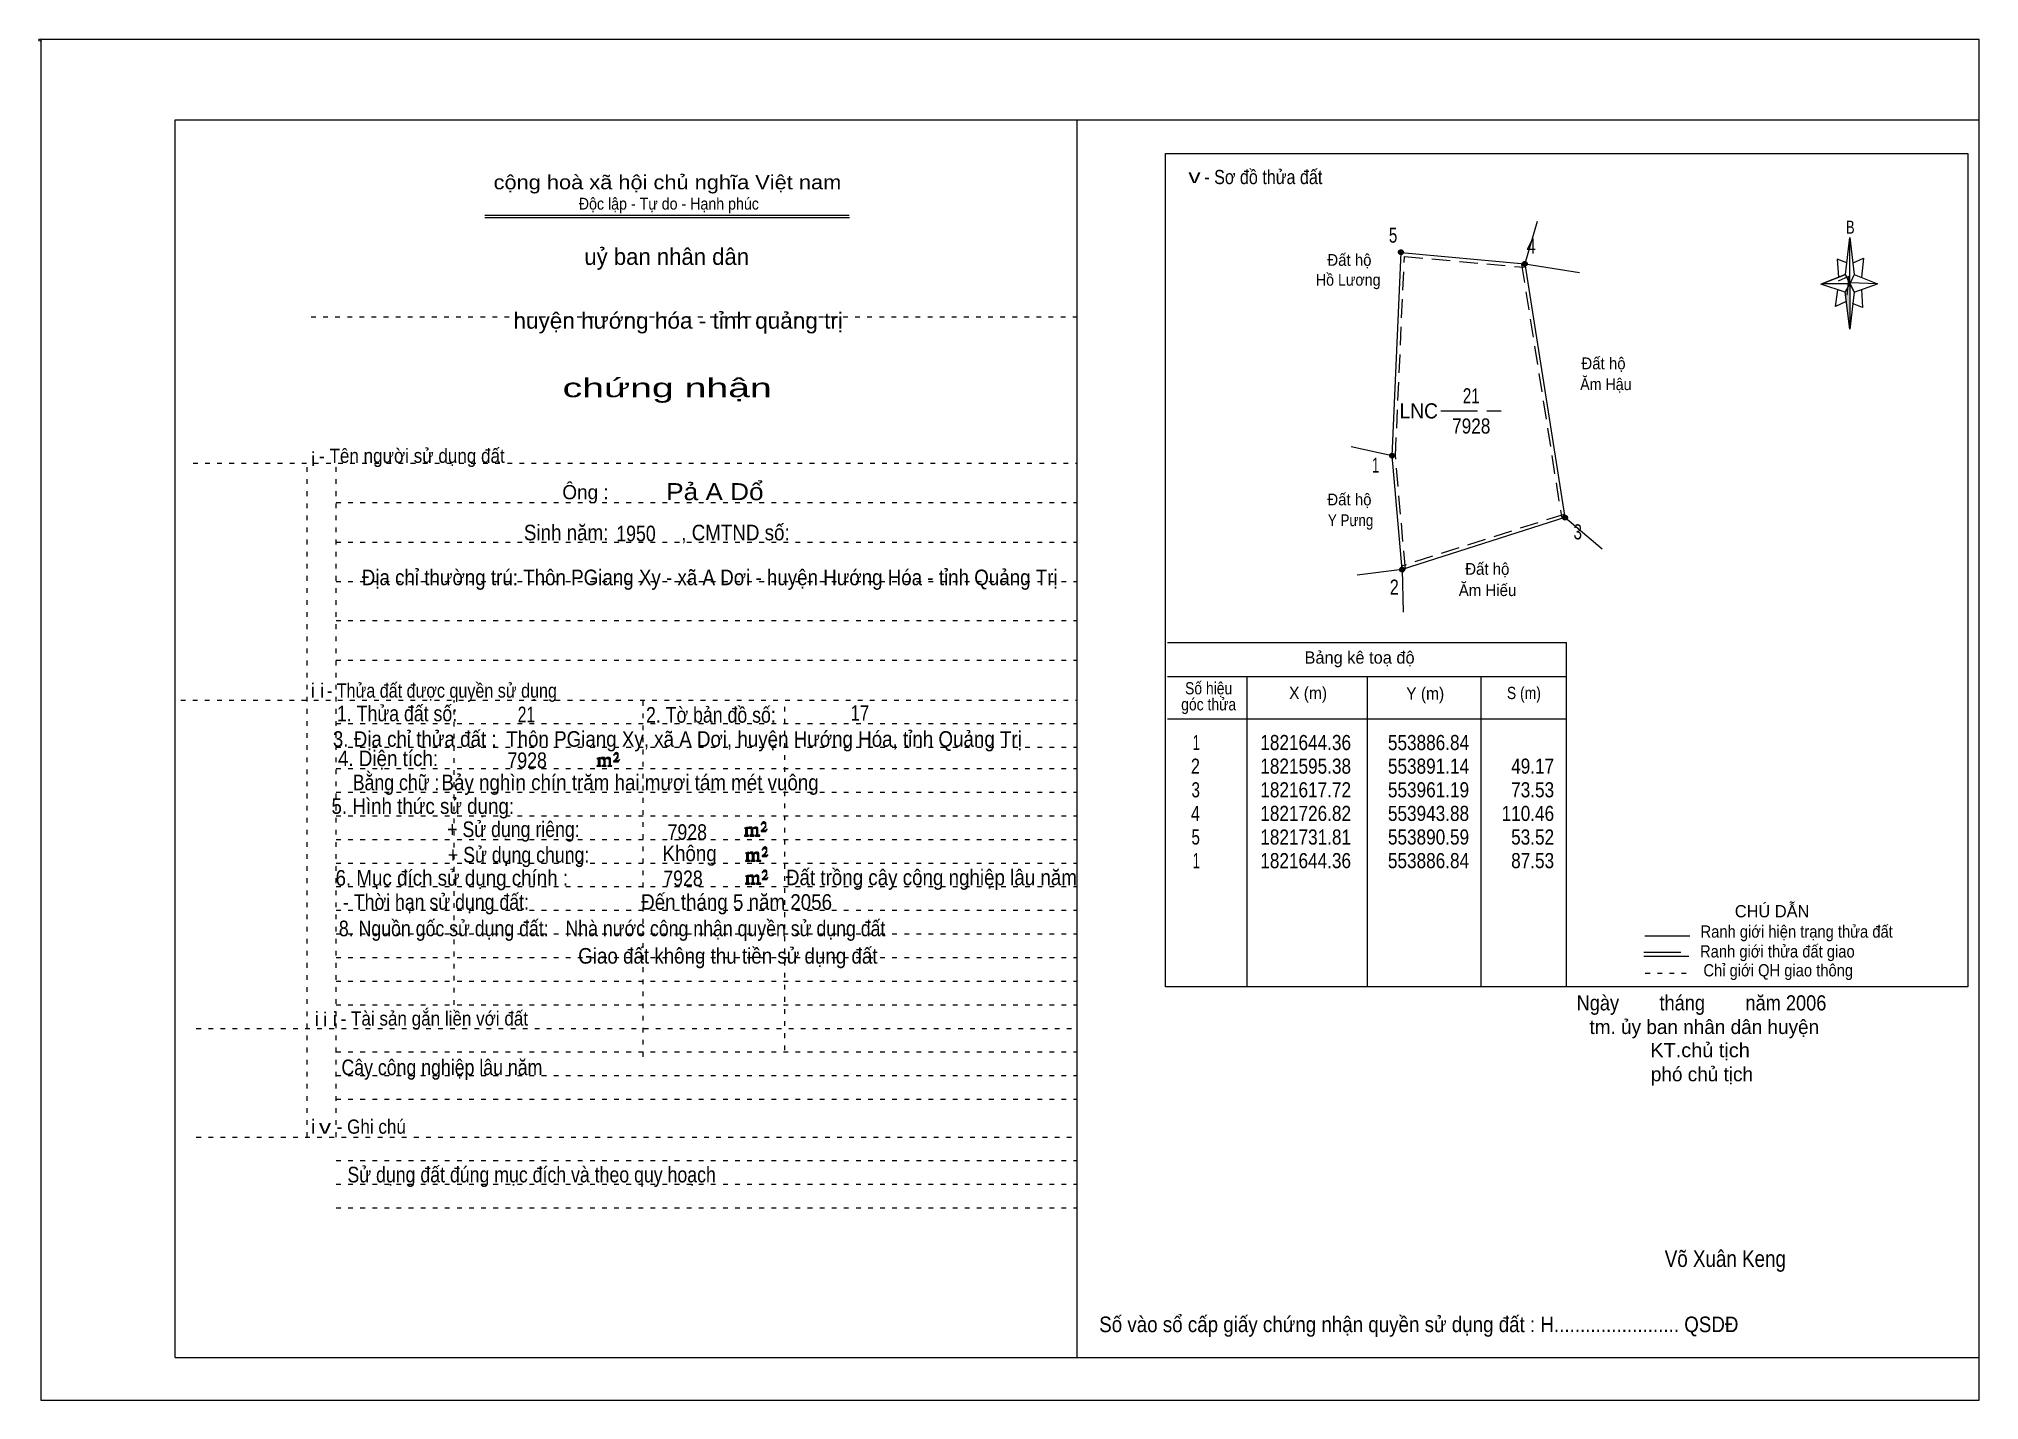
# Model space of a CAD drawing. Header units: centimetres. Extents: x -1.6 to 39.5, y -3.3 to 25.5.
import ezdxf
from ezdxf.enums import TextEntityAlignment as Align

# ---------------------------------------------------------------- set-up
doc = ezdxf.new("R2010")
doc.units = ezdxf.units.CM
doc.header["$LTSCALE"] = 0.13
for name, pattern in [('DOTTED', [1.5, 0.3, -1.2]), ('LONG_DASHED', [7.5, 6, -1.5]), ('MEDIUM_DASHED', [4.5, 3, -1.5])]:
    doc.linetypes.add(name, pattern=pattern)
for name, color, linetype, lineweight in [('1', 7, 'DOTTED', 13), ('10', 7, 'Continuous', 13), ('32', 7, 'LONG_DASHED', 13), ('33', 7, 'LONG_DASHED', 13), ('4', 7, 'Continuous', 13), ('5', 7, 'Continuous', 13), ('50', 7, 'Continuous', 13)]:
    doc.layers.add(name, color=color, linetype=linetype, lineweight=lineweight)
doc.layers.add('30', color=7, linetype='Continuous')

msp = doc.modelspace()

# ---------------------------------------------------------------- hatches: boundary and pattern name
at = {"layer": '32'}
for points in [[(27.315, 20.978, 1), (27.215, 20.978, 1)], [(29.939, 20.732, 1), (29.839, 20.732, 1)], [(27.13, 16.672, 1), (27.03, 16.672, 1)], [(30.791, 15.36, 1), (30.691, 15.36, 1)], [(27.342, 14.26, 1), (27.242, 14.26, 1)]]:
    msp.add_hatch(color=256, dxfattribs=at).paths.add_polyline_path(points)
at = {"layer": '5'}
msp.add_hatch(color=256, dxfattribs=at).paths.add_polyline_path([(36.77, 20.31), (36.77, 19.35), (36.67, 20.13)])
at = {"layer": '50'}
for points in [[(10.27, 10.13), (10.27, 10.12), (10.27, 10.11), (10.25, 10.11), (10.24, 10.11), (10.24, 10.1), (10.33, 10.1), (10.33, 10.11), (10.32, 10.11), (10.31, 10.11), (10.31, 10.12), (10.31, 10.13), (10.31, 10.24), (10.31, 10.25), (10.32, 10.26), (10.34, 10.26), (10.35, 10.26), (10.36, 10.26), (10.37, 10.25), (10.39, 10.22), (10.39, 10.13), (10.37, 10.12), (10.37, 10.11), (10.36, 10.11), (10.35, 10.11), (10.35, 10.1), (10.44, 10.1), (10.44, 10.11), (10.43, 10.11), (10.42, 10.11), (10.42, 10.12), (10.42, 10.13), (10.42, 10.24), (10.44, 10.26), (10.45, 10.26), (10.46, 10.26), (10.49, 10.26), (10.49, 10.25), (10.5, 10.24), (10.5, 10.22), (10.5, 10.13), (10.5, 10.12), (10.49, 10.11), (10.49, 10.11), (10.47, 10.11), (10.47, 10.1), (10.56, 10.1), (10.56, 10.11), (10.55, 10.11), (10.54, 10.11), (10.53, 10.12), (10.53, 10.13), (10.53, 10.2), (10.53, 10.25), (10.53, 10.26), (10.52, 10.27), (10.5, 10.28), (10.47, 10.28), (10.46, 10.28), (10.44, 10.27), (10.41, 10.25), (10.41, 10.26), (10.4, 10.28), (10.39, 10.28), (10.37, 10.28), (10.35, 10.28), (10.34, 10.28), (10.32, 10.26), (10.31, 10.26), (10.31, 10.25), (10.31, 10.25), (10.31, 10.26), (10.31, 10.28), (10.24, 10.26), (10.24, 10.26), (10.25, 10.26), (10.27, 10.25), (10.27, 10.24), (10.27, 10.23)], [(10.69, 10.19), (10.72, 10.24), (10.72, 10.24), (10.71, 10.22), (10.69, 10.22), (10.68, 10.22), (10.63, 10.22), (10.66, 10.26), (10.67, 10.27), (10.69, 10.28), (10.69, 10.3), (10.69, 10.32), (10.69, 10.34), (10.69, 10.35), (10.69, 10.37), (10.68, 10.38), (10.67, 10.38), (10.66, 10.39), (10.65, 10.39), (10.63, 10.38), (10.63, 10.38), (10.62, 10.37), (10.61, 10.35), (10.59, 10.33), (10.61, 10.33), (10.61, 10.35), (10.62, 10.35), (10.63, 10.36), (10.65, 10.36), (10.66, 10.36), (10.67, 10.35), (10.68, 10.35), (10.68, 10.32), (10.68, 10.3), (10.66, 10.28), (10.66, 10.26), (10.65, 10.25), (10.59, 10.2), (10.59, 10.19)], [(13.39, 8.66), (13.39, 8.65), (13.39, 8.64), (13.38, 8.64), (13.37, 8.64), (13.37, 8.62), (13.45, 8.62), (13.45, 8.64), (13.44, 8.64), (13.43, 8.64), (13.43, 8.65), (13.43, 8.66), (13.43, 8.77), (13.43, 8.78), (13.44, 8.79), (13.47, 8.79), (13.48, 8.79), (13.49, 8.79), (13.5, 8.78), (13.51, 8.74), (13.51, 8.66), (13.5, 8.65), (13.5, 8.64), (13.49, 8.64), (13.48, 8.64), (13.48, 8.62), (13.57, 8.62), (13.57, 8.64), (13.55, 8.64), (13.54, 8.64), (13.54, 8.65), (13.54, 8.66), (13.54, 8.77), (13.57, 8.79), (13.58, 8.79), (13.59, 8.79), (13.61, 8.79), (13.61, 8.78), (13.62, 8.77), (13.62, 8.74), (13.62, 8.66), (13.62, 8.65), (13.61, 8.64), (13.61, 8.64), (13.6, 8.64), (13.6, 8.62), (13.69, 8.62), (13.69, 8.64), (13.67, 8.64), (13.66, 8.64), (13.65, 8.65), (13.65, 8.66), (13.65, 8.73), (13.65, 8.78), (13.65, 8.79), (13.64, 8.8), (13.62, 8.81), (13.6, 8.81), (13.59, 8.81), (13.57, 8.8), (13.53, 8.78), (13.53, 8.79), (13.52, 8.81), (13.51, 8.81), (13.5, 8.81), (13.48, 8.81), (13.47, 8.81), (13.44, 8.79), (13.43, 8.79), (13.43, 8.78), (13.43, 8.78), (13.43, 8.79), (13.43, 8.81), (13.37, 8.79), (13.37, 8.79), (13.38, 8.79), (13.39, 8.78), (13.39, 8.77), (13.39, 8.76)], [(13.82, 8.72), (13.84, 8.77), (13.84, 8.77), (13.83, 8.74), (13.82, 8.74), (13.81, 8.74), (13.75, 8.74), (13.79, 8.79), (13.8, 8.8), (13.82, 8.81), (13.82, 8.83), (13.82, 8.84), (13.82, 8.87), (13.82, 8.88), (13.82, 8.9), (13.81, 8.91), (13.8, 8.91), (13.79, 8.92), (13.77, 8.92), (13.75, 8.91), (13.75, 8.91), (13.74, 8.9), (13.73, 8.88), (13.72, 8.86), (13.73, 8.86), (13.73, 8.88), (13.74, 8.88), (13.75, 8.89), (13.77, 8.89), (13.79, 8.89), (13.8, 8.88), (13.81, 8.88), (13.81, 8.84), (13.81, 8.83), (13.79, 8.81), (13.79, 8.79), (13.77, 8.78), (13.72, 8.73), (13.72, 8.72)], [(13.41, 8.12), (13.41, 8.11), (13.41, 8.1), (13.4, 8.1), (13.39, 8.1), (13.39, 8.09), (13.48, 8.09), (13.48, 8.1), (13.47, 8.1), (13.45, 8.1), (13.45, 8.11), (13.45, 8.12), (13.45, 8.23), (13.45, 8.24), (13.47, 8.26), (13.49, 8.26), (13.5, 8.26), (13.51, 8.26), (13.52, 8.24), (13.53, 8.21), (13.53, 8.12), (13.52, 8.11), (13.52, 8.1), (13.51, 8.1), (13.5, 8.1), (13.5, 8.09), (13.59, 8.09), (13.59, 8.1), (13.58, 8.1), (13.57, 8.1), (13.57, 8.11), (13.57, 8.12), (13.57, 8.23), (13.59, 8.26), (13.6, 8.26), (13.61, 8.26), (13.63, 8.26), (13.63, 8.24), (13.64, 8.23), (13.64, 8.21), (13.64, 8.12), (13.64, 8.11), (13.63, 8.1), (13.63, 8.1), (13.62, 8.1), (13.62, 8.09), (13.71, 8.09), (13.71, 8.1), (13.7, 8.1), (13.69, 8.1), (13.67, 8.11), (13.67, 8.12), (13.67, 8.2), (13.67, 8.24), (13.67, 8.26), (13.66, 8.27), (13.64, 8.28), (13.62, 8.28), (13.61, 8.28), (13.59, 8.27), (13.55, 8.24), (13.55, 8.26), (13.54, 8.28), (13.53, 8.28), (13.52, 8.28), (13.5, 8.28), (13.49, 8.28), (13.47, 8.26), (13.45, 8.26), (13.45, 8.24), (13.45, 8.24), (13.45, 8.26), (13.45, 8.28), (13.39, 8.26), (13.39, 8.26), (13.4, 8.26), (13.41, 8.24), (13.41, 8.23), (13.41, 8.22)], [(13.84, 8.19), (13.86, 8.23), (13.86, 8.23), (13.85, 8.21), (13.84, 8.21), (13.83, 8.21), (13.77, 8.21), (13.81, 8.26), (13.82, 8.27), (13.84, 8.28), (13.84, 8.3), (13.84, 8.31), (13.84, 8.33), (13.84, 8.34), (13.84, 8.37), (13.83, 8.38), (13.82, 8.38), (13.81, 8.39), (13.8, 8.39), (13.77, 8.38), (13.77, 8.38), (13.76, 8.37), (13.75, 8.34), (13.74, 8.32), (13.75, 8.32), (13.75, 8.34), (13.76, 8.34), (13.77, 8.36), (13.8, 8.36), (13.81, 8.36), (13.82, 8.34), (13.83, 8.34), (13.83, 8.31), (13.83, 8.3), (13.81, 8.28), (13.81, 8.26), (13.8, 8.24), (13.74, 8.2), (13.74, 8.19)], [(13.84, 7.7), (13.86, 7.75), (13.86, 7.75), (13.85, 7.72), (13.84, 7.72), (13.83, 7.72), (13.77, 7.72), (13.81, 7.77), (13.82, 7.78), (13.84, 7.79), (13.84, 7.81), (13.84, 7.82), (13.84, 7.85), (13.84, 7.86), (13.84, 7.88), (13.83, 7.89), (13.82, 7.89), (13.81, 7.9), (13.79, 7.9), (13.77, 7.89), (13.77, 7.89), (13.76, 7.88), (13.75, 7.86), (13.74, 7.84), (13.75, 7.84), (13.75, 7.86), (13.76, 7.86), (13.77, 7.87), (13.79, 7.87), (13.81, 7.87), (13.82, 7.86), (13.83, 7.86), (13.83, 7.82), (13.83, 7.81), (13.81, 7.79), (13.81, 7.77), (13.79, 7.76), (13.74, 7.71), (13.74, 7.7)], [(13.41, 7.64), (13.41, 7.63), (13.41, 7.62), (13.4, 7.62), (13.39, 7.62), (13.39, 7.6), (13.47, 7.6), (13.47, 7.62), (13.46, 7.62), (13.45, 7.62), (13.45, 7.63), (13.45, 7.64), (13.45, 7.75), (13.45, 7.76), (13.46, 7.77), (13.49, 7.77), (13.5, 7.77), (13.51, 7.77), (13.52, 7.76), (13.53, 7.72), (13.53, 7.64), (13.52, 7.63), (13.52, 7.62), (13.51, 7.62), (13.5, 7.62), (13.5, 7.6), (13.59, 7.6), (13.59, 7.62), (13.57, 7.62), (13.56, 7.62), (13.56, 7.63), (13.56, 7.64), (13.56, 7.75), (13.59, 7.77), (13.6, 7.77), (13.61, 7.77), (13.63, 7.77), (13.63, 7.76), (13.64, 7.75), (13.64, 7.72), (13.64, 7.64), (13.64, 7.63), (13.63, 7.62), (13.63, 7.62), (13.62, 7.62), (13.62, 7.6), (13.71, 7.6), (13.71, 7.62), (13.69, 7.62), (13.68, 7.62), (13.67, 7.63), (13.67, 7.64), (13.67, 7.71), (13.67, 7.76), (13.67, 7.77), (13.66, 7.78), (13.64, 7.79), (13.62, 7.79), (13.61, 7.79), (13.59, 7.78), (13.55, 7.76), (13.55, 7.77), (13.54, 7.79), (13.53, 7.79), (13.52, 7.79), (13.5, 7.79), (13.49, 7.79), (13.46, 7.77), (13.45, 7.77), (13.45, 7.76), (13.45, 7.76), (13.45, 7.77), (13.45, 7.79), (13.39, 7.77), (13.39, 7.77), (13.4, 7.77), (13.41, 7.76), (13.41, 7.75), (13.41, 7.74)]]:
    msp.add_hatch(color=256, dxfattribs=at).paths.add_polyline_path(points)

# ---------------------------------------------------------------- linework, layer by layer
at = {"layer": '1', "linetype": 'Continuous'}
for p, q in [((1.31, -2.42), (1.31, 23.78)), ((1.31, 23.78), (39.51, 23.78)), ((20.41, -2.42), (20.41, 23.78)), ((39.51, -2.42), (39.51, 23.78)), ((7.87, 21.76), (15.58, 21.76)), ((7.87, 21.71), (15.59, 21.71)), ((36.67, 20.13), (36.16, 20.3)), ((1.31, -2.42), (39.51, -2.42))]:
    msp.add_line(p, q, dxfattribs=at)
at = {"layer": '1'}
for p, q in [((4.19, 19.61), (20.41, 19.61)), ((1.69, 16.51), (20.41, 16.51)), ((4.11, 2.25), (4.11, 16.51)), ((4.72, 2.25), (4.72, 16.51)), ((4.72, 15.68), (20.41, 15.68)), ((4.72, 14.84), (20.41, 14.84)), ((4.72, 14.01), (20.41, 14.01)), ((4.72, 13.18), (20.41, 13.18)), ((4.72, 12.34), (20.41, 12.34)), ((1.43, 11.5), (20.41, 11.5)), ((7.22, 5.05), (7.22, 11.5)), ((11.22, 3.95), (11.22, 11.5)), ((14.22, 4.09), (14.22, 11.5)), ((4.72, 11), (20.41, 11)), ((4.72, 10.5), (20.41, 10.5)), ((4.72, 10.05), (20.41, 10.05)), ((4.72, 9.55), (20.41, 9.55)), ((4.72, 9.05), (20.41, 9.05)), ((4.72, 8.55), (20.41, 8.55)), ((4.72, 8.05), (20.41, 8.05)), ((4.72, 7.55), (20.41, 7.55)), ((4.72, 7.05), (20.41, 7.05)), ((4.72, 6.55), (20.41, 6.55)), ((4.72, 6.05), (20.41, 6.05)), ((4.72, 5.55), (20.41, 5.55)), ((4.72, 5.05), (20.41, 5.05)), ((1.76, 4.55), (20.41, 4.55)), ((4.72, 4.05), (20.41, 4.05)), ((4.72, 3.55), (20.41, 3.55)), ((4.72, 3.05), (20.41, 3.05)), ((1.76, 2.25), (20.41, 2.25)), ((4.72, 1.75), (20.41, 1.75)), ((4.72, 1.25), (20.41, 1.25)), ((4.72, 0.75), (20.41, 0.75))]:
    msp.add_line(p, q, dxfattribs=at)
at = {"layer": '1', "linetype": 'Continuous'}
msp.add_lwpolyline([(-1.53, -3.32), (39.51, -3.32), (39.51, 25.48), (-1.53, 25.48)], close=True, dxfattribs=at)
msp.add_lwpolyline([(36.68, 19.93), (36.47, 19.83), (36.52, 20.18)], dxfattribs=at)
at = {"layer": '10'}
for p, q in [((30.15, 21.63), (29.89, 20.73)), ((29.89, 20.73), (31.05, 20.55)), ((27.08, 16.67), (26.21, 16.86)), ((31.53, 14.69), (30.74, 15.36)), ((27.29, 14.26), (26.34, 14.14)), ((27.29, 14.26), (27.31, 13.36))]:
    msp.add_line(p, q, dxfattribs=at)
at = {"layer": '10', "linetype": 'MEDIUM_DASHED'}
for p, q in [((29.82, 20.72), (30.67, 15.35)), ((27.36, 14.27), (27.15, 16.68)), ((30.72, 15.43), (27.27, 14.33))]:
    msp.add_line(p, q, dxfattribs=at)
at = {"layer": '10'}
for points in [[(27.08, 16.67), (27.27, 20.97), (29.89, 20.73), (30.74, 15.36)], [(30.74, 15.36), (27.29, 14.26), (27.08, 16.67)]]:
    msp.add_lwpolyline(points, dxfattribs=at)
at = {"layer": '10', "linetype": 'MEDIUM_DASHED'}
msp.add_lwpolyline([(27.15, 16.67), (27.34, 20.89), (29.88, 20.66)], dxfattribs=at)
at = {"layer": '32'}
for centre in [(27.265, 20.978), (29.889, 20.732), (27.08, 16.672), (30.741, 15.36), (27.292, 14.26)]:
    msp.add_circle(centre, 0.05, dxfattribs=at)
at = {"layer": '33'}
msp.add_line((28.11, 17.62), (29.39, 17.62), dxfattribs=at)
at = {"layer": '4'}
for p, q in [((22.32, 12.72), (30.77, 12.72)), ((30.77, 5.43), (30.77, 12.72)), ((22.32, 12), (30.77, 12)), ((24.01, 5.43), (24.01, 12)), ((26.56, 5.43), (26.56, 12)), ((28.96, 12), (28.96, 5.43)), ((22.32, 11.1), (30.77, 11.1)), ((32.43, 6.51), (33.38, 6.51)), ((32.41, 6.08), (33.36, 6.08))]:
    msp.add_line(p, q, dxfattribs=at)
at = {"layer": '4', "linetype": 'LONG_DASHED'}
msp.add_line((32.41, 6.16), (33.36, 6.16), dxfattribs=at)
at = {"layer": '4', "linetype": 'DOTTED'}
msp.add_line((32.44, 5.72), (33.43, 5.72), dxfattribs=at)
at = {"layer": '4'}
msp.add_lwpolyline([(22.28, 23.07), (39.27, 23.07), (39.27, 5.43), (22.28, 5.43)], close=True, dxfattribs=at)
msp.add_circle((-1.55, 25.47), 0.025, dxfattribs=at)
at = {"layer": '5'}
for p, q in [((36.68, 20.51), (36.77, 21.29)), ((36.86, 20.51), (37.36, 20.31)), ((37.02, 20.19), (37.04, 19.81)), ((36.86, 20.13), (36.77, 19.35)), ((37.04, 19.81), (36.83, 19.89))]:
    msp.add_line(p, q, dxfattribs=at)
for points in [[(36.77, 21.29), (36.86, 20.51), (36.77, 20.31)], [(36.77, 20.31), (36.18, 20.31), (36.68, 20.51), (36.86, 20.13), (37.36, 20.31), (36.77, 20.33)], [(36.77, 20.31), (36.77, 19.35), (36.67, 20.13)]]:
    msp.add_lwpolyline(points, close=True, dxfattribs=at)
for points in [[(36.71, 20.75), (36.5, 20.83), (36.53, 20.45)], [(36.84, 20.75), (37.06, 20.85), (37.02, 20.45)], [(36.77, 20.31), (36.68, 20.51), (36.18, 20.31)], [(36.53, 20.37), (36.75, 20.47), (36.71, 20.07)], [(36.77, 20.31), (36.86, 20.13), (37.36, 20.31)]]:
    msp.add_lwpolyline(points, dxfattribs=at)
at = {"layer": '50'}
for points in [[(10.27, 10.13), (10.27, 10.12), (10.27, 10.11), (10.25, 10.11), (10.24, 10.11), (10.24, 10.1), (10.33, 10.1), (10.33, 10.11), (10.32, 10.11), (10.31, 10.11), (10.31, 10.12), (10.31, 10.13), (10.31, 10.24), (10.31, 10.25), (10.32, 10.26), (10.34, 10.26), (10.35, 10.26), (10.36, 10.26), (10.37, 10.25), (10.39, 10.22), (10.39, 10.13), (10.37, 10.12), (10.37, 10.11), (10.36, 10.11), (10.35, 10.11), (10.35, 10.1), (10.44, 10.1), (10.44, 10.11), (10.43, 10.11), (10.42, 10.11), (10.42, 10.12), (10.42, 10.13), (10.42, 10.24), (10.44, 10.26), (10.45, 10.26), (10.46, 10.26), (10.49, 10.26), (10.49, 10.25), (10.5, 10.24), (10.5, 10.22), (10.5, 10.13), (10.5, 10.12), (10.49, 10.11), (10.49, 10.11), (10.47, 10.11), (10.47, 10.1), (10.56, 10.1), (10.56, 10.11), (10.55, 10.11), (10.54, 10.11), (10.53, 10.12), (10.53, 10.13), (10.53, 10.2), (10.53, 10.25), (10.53, 10.26), (10.52, 10.27), (10.5, 10.28), (10.47, 10.28), (10.46, 10.28), (10.44, 10.27), (10.41, 10.25), (10.41, 10.26), (10.4, 10.28), (10.39, 10.28), (10.37, 10.28), (10.35, 10.28), (10.34, 10.28), (10.32, 10.26), (10.31, 10.26), (10.31, 10.25), (10.31, 10.25), (10.31, 10.26), (10.31, 10.28), (10.24, 10.26), (10.24, 10.26), (10.25, 10.26), (10.27, 10.25), (10.27, 10.24), (10.27, 10.23)], [(10.69, 10.19), (10.72, 10.24), (10.72, 10.24), (10.71, 10.22), (10.69, 10.22), (10.68, 10.22), (10.63, 10.22), (10.66, 10.26), (10.67, 10.27), (10.69, 10.28), (10.69, 10.3), (10.69, 10.32), (10.69, 10.34), (10.69, 10.35), (10.69, 10.37), (10.68, 10.38), (10.67, 10.38), (10.66, 10.39), (10.65, 10.39), (10.63, 10.38), (10.63, 10.38), (10.62, 10.37), (10.61, 10.35), (10.59, 10.33), (10.61, 10.33), (10.61, 10.35), (10.62, 10.35), (10.63, 10.36), (10.65, 10.36), (10.66, 10.36), (10.67, 10.35), (10.68, 10.35), (10.68, 10.32), (10.68, 10.3), (10.66, 10.28), (10.66, 10.26), (10.65, 10.25), (10.59, 10.2), (10.59, 10.19)], [(13.39, 8.66), (13.39, 8.65), (13.39, 8.64), (13.38, 8.64), (13.37, 8.64), (13.37, 8.62), (13.45, 8.62), (13.45, 8.64), (13.44, 8.64), (13.43, 8.64), (13.43, 8.65), (13.43, 8.66), (13.43, 8.77), (13.43, 8.78), (13.44, 8.79), (13.47, 8.79), (13.48, 8.79), (13.49, 8.79), (13.5, 8.78), (13.51, 8.74), (13.51, 8.66), (13.5, 8.65), (13.5, 8.64), (13.49, 8.64), (13.48, 8.64), (13.48, 8.62), (13.57, 8.62), (13.57, 8.64), (13.55, 8.64), (13.54, 8.64), (13.54, 8.65), (13.54, 8.66), (13.54, 8.77), (13.57, 8.79), (13.58, 8.79), (13.59, 8.79), (13.61, 8.79), (13.61, 8.78), (13.62, 8.77), (13.62, 8.74), (13.62, 8.66), (13.62, 8.65), (13.61, 8.64), (13.61, 8.64), (13.6, 8.64), (13.6, 8.62), (13.69, 8.62), (13.69, 8.64), (13.67, 8.64), (13.66, 8.64), (13.65, 8.65), (13.65, 8.66), (13.65, 8.73), (13.65, 8.78), (13.65, 8.79), (13.64, 8.8), (13.62, 8.81), (13.6, 8.81), (13.59, 8.81), (13.57, 8.8), (13.53, 8.78), (13.53, 8.79), (13.52, 8.81), (13.51, 8.81), (13.5, 8.81), (13.48, 8.81), (13.47, 8.81), (13.44, 8.79), (13.43, 8.79), (13.43, 8.78), (13.43, 8.78), (13.43, 8.79), (13.43, 8.81), (13.37, 8.79), (13.37, 8.79), (13.38, 8.79), (13.39, 8.78), (13.39, 8.77), (13.39, 8.76)], [(13.82, 8.72), (13.84, 8.77), (13.84, 8.77), (13.83, 8.74), (13.82, 8.74), (13.81, 8.74), (13.75, 8.74), (13.79, 8.79), (13.8, 8.8), (13.82, 8.81), (13.82, 8.83), (13.82, 8.84), (13.82, 8.87), (13.82, 8.88), (13.82, 8.9), (13.81, 8.91), (13.8, 8.91), (13.79, 8.92), (13.77, 8.92), (13.75, 8.91), (13.75, 8.91), (13.74, 8.9), (13.73, 8.88), (13.72, 8.86), (13.73, 8.86), (13.73, 8.88), (13.74, 8.88), (13.75, 8.89), (13.77, 8.89), (13.79, 8.89), (13.8, 8.88), (13.81, 8.88), (13.81, 8.84), (13.81, 8.83), (13.79, 8.81), (13.79, 8.79), (13.77, 8.78), (13.72, 8.73), (13.72, 8.72)], [(13.41, 8.12), (13.41, 8.11), (13.41, 8.1), (13.4, 8.1), (13.39, 8.1), (13.39, 8.09), (13.48, 8.09), (13.48, 8.1), (13.47, 8.1), (13.45, 8.1), (13.45, 8.11), (13.45, 8.12), (13.45, 8.23), (13.45, 8.24), (13.47, 8.26), (13.49, 8.26), (13.5, 8.26), (13.51, 8.26), (13.52, 8.24), (13.53, 8.21), (13.53, 8.12), (13.52, 8.11), (13.52, 8.1), (13.51, 8.1), (13.5, 8.1), (13.5, 8.09), (13.59, 8.09), (13.59, 8.1), (13.58, 8.1), (13.57, 8.1), (13.57, 8.11), (13.57, 8.12), (13.57, 8.23), (13.59, 8.26), (13.6, 8.26), (13.61, 8.26), (13.63, 8.26), (13.63, 8.24), (13.64, 8.23), (13.64, 8.21), (13.64, 8.12), (13.64, 8.11), (13.63, 8.1), (13.63, 8.1), (13.62, 8.1), (13.62, 8.09), (13.71, 8.09), (13.71, 8.1), (13.7, 8.1), (13.69, 8.1), (13.67, 8.11), (13.67, 8.12), (13.67, 8.2), (13.67, 8.24), (13.67, 8.26), (13.66, 8.27), (13.64, 8.28), (13.62, 8.28), (13.61, 8.28), (13.59, 8.27), (13.55, 8.24), (13.55, 8.26), (13.54, 8.28), (13.53, 8.28), (13.52, 8.28), (13.5, 8.28), (13.49, 8.28), (13.47, 8.26), (13.45, 8.26), (13.45, 8.24), (13.45, 8.24), (13.45, 8.26), (13.45, 8.28), (13.39, 8.26), (13.39, 8.26), (13.4, 8.26), (13.41, 8.24), (13.41, 8.23), (13.41, 8.22)], [(13.84, 8.19), (13.86, 8.23), (13.86, 8.23), (13.85, 8.21), (13.84, 8.21), (13.83, 8.21), (13.77, 8.21), (13.81, 8.26), (13.82, 8.27), (13.84, 8.28), (13.84, 8.3), (13.84, 8.31), (13.84, 8.33), (13.84, 8.34), (13.84, 8.37), (13.83, 8.38), (13.82, 8.38), (13.81, 8.39), (13.8, 8.39), (13.77, 8.38), (13.77, 8.38), (13.76, 8.37), (13.75, 8.34), (13.74, 8.32), (13.75, 8.32), (13.75, 8.34), (13.76, 8.34), (13.77, 8.36), (13.8, 8.36), (13.81, 8.36), (13.82, 8.34), (13.83, 8.34), (13.83, 8.31), (13.83, 8.3), (13.81, 8.28), (13.81, 8.26), (13.8, 8.24), (13.74, 8.2), (13.74, 8.19)], [(13.84, 7.7), (13.86, 7.75), (13.86, 7.75), (13.85, 7.72), (13.84, 7.72), (13.83, 7.72), (13.77, 7.72), (13.81, 7.77), (13.82, 7.78), (13.84, 7.79), (13.84, 7.81), (13.84, 7.82), (13.84, 7.85), (13.84, 7.86), (13.84, 7.88), (13.83, 7.89), (13.82, 7.89), (13.81, 7.9), (13.79, 7.9), (13.77, 7.89), (13.77, 7.89), (13.76, 7.88), (13.75, 7.86), (13.74, 7.84), (13.75, 7.84), (13.75, 7.86), (13.76, 7.86), (13.77, 7.87), (13.79, 7.87), (13.81, 7.87), (13.82, 7.86), (13.83, 7.86), (13.83, 7.82), (13.83, 7.81), (13.81, 7.79), (13.81, 7.77), (13.79, 7.76), (13.74, 7.71), (13.74, 7.7)], [(13.41, 7.64), (13.41, 7.63), (13.41, 7.62), (13.4, 7.62), (13.39, 7.62), (13.39, 7.6), (13.47, 7.6), (13.47, 7.62), (13.46, 7.62), (13.45, 7.62), (13.45, 7.63), (13.45, 7.64), (13.45, 7.75), (13.45, 7.76), (13.46, 7.77), (13.49, 7.77), (13.5, 7.77), (13.51, 7.77), (13.52, 7.76), (13.53, 7.72), (13.53, 7.64), (13.52, 7.63), (13.52, 7.62), (13.51, 7.62), (13.5, 7.62), (13.5, 7.6), (13.59, 7.6), (13.59, 7.62), (13.57, 7.62), (13.56, 7.62), (13.56, 7.63), (13.56, 7.64), (13.56, 7.75), (13.59, 7.77), (13.6, 7.77), (13.61, 7.77), (13.63, 7.77), (13.63, 7.76), (13.64, 7.75), (13.64, 7.72), (13.64, 7.64), (13.64, 7.63), (13.63, 7.62), (13.63, 7.62), (13.62, 7.62), (13.62, 7.6), (13.71, 7.6), (13.71, 7.62), (13.69, 7.62), (13.68, 7.62), (13.67, 7.63), (13.67, 7.64), (13.67, 7.71), (13.67, 7.76), (13.67, 7.77), (13.66, 7.78), (13.64, 7.79), (13.62, 7.79), (13.61, 7.79), (13.59, 7.78), (13.55, 7.76), (13.55, 7.77), (13.54, 7.79), (13.53, 7.79), (13.52, 7.79), (13.5, 7.79), (13.49, 7.79), (13.46, 7.77), (13.45, 7.77), (13.45, 7.76), (13.45, 7.76), (13.45, 7.77), (13.45, 7.79), (13.39, 7.77), (13.39, 7.77), (13.4, 7.77), (13.41, 7.76), (13.41, 7.75), (13.41, 7.74)]]:
    msp.add_lwpolyline(points, close=True, dxfattribs=at)

# ---------------------------------------------------------------- texts
at = {"layer": '1'}
for s, height, width, p in [('cộng hoà xã hội chủ nghĩa Việt nam', 0.3, 1.15, (11.735, 22.31)), ('v', 0.3, 1.3, (22.895, 22.44)), ('- Sơ đồ thửa đất ', 0.3, 0.85, (24.4, 22.42)), ('Độc lập - Tự do - Hạnh phúc', 0.25, 0.9, (11.765, 21.88)), ('chứng nhận', 0.4, 1.55, (11.73, 17.91)), ('- Tên người sử dụng đất', 0.3, 0.9, (6.325, 16.52)), ('- Thửa đất được quyền sử dụng', 0.3, 0.85, (6.96, 11.55)), ('- Tài sản gắn liền với đất ', 0.3, 0.9, (6.85, 4.61)), ('v', 0.3, 1.3, (4.485, 2.32)), ('- Ghi chú', 0.3, 0.9, (5.465, 2.32))]:
    msp.add_text(s, height=height, dxfattribs=dict(at, width=width)).set_placement(p, align=Align.CENTER)
for s, height, p in [('uỷ ban nhân dân', 0.35, (11.72, 20.71)), ('i', 0.3, (4.235, 16.45)), ('i', 0.3, (4.225, 11.55)), ('i', 0.3, (4.425, 11.55)), ('i', 0.3, (4.315, 4.6)), ('i', 0.3, (4.485, 4.59)), ('i', 0.3, (4.695, 4.6)), ('i', 0.3, (4.235, 2.32))]:
    msp.add_text(s, height=height, dxfattribs=at).set_placement(p, align=Align.CENTER)
at = {"layer": '10'}
for s, height, width, p in [('Đất hộ', 0.25, 0.95, (26.175, 20.69)), ('Hồ Lương', 0.25, 0.9, (26.15, 20.27)), ('Đất hộ', 0.25, 0.95, (31.555, 18.5)), ('Ăm Hậu', 0.25, 0.9, (31.605, 18.06)), ('Đất hộ', 0.25, 0.95, (26.175, 15.62)), ('Y Pưng', 0.25, 0.85, (26.2, 15.18)), ('Đất hộ', 0.25, 0.95, (29.095, 14.15)), ('Ăm Hiếu', 0.25, 0.95, (29.1, 13.7)), ('Võ Xuân Keng', 0.35, 0.85, (34.135, -0.5))]:
    msp.add_text(s, height=height, dxfattribs=dict(at, width=width)).set_placement(p, align=Align.CENTER)
at = {"layer": '30'}
for s, width, p in [('1', 0.65, (23.01, 10.44)), ('1821644.36', 0.85, (26.21, 10.44)), ('553886.84', 0.85, (28.71, 10.44)), ('553886.84', 0.85, (28.71, 10.44)), ('2', 0.8, (23.01, 9.94)), ('1821595.38', 0.85, (26.21, 9.94)), ('553891.14', 0.85, (28.71, 9.94)), ('49.17', 0.85, (30.51, 9.94)), ('3', 0.75, (23.01, 9.44)), ('1821617.72', 0.85, (26.21, 9.44)), ('553961.19', 0.85, (28.71, 9.44)), ('73.53', 0.85, (30.51, 9.44)), ('4', 0.8, (23.01, 8.94)), ('1821726.82', 0.85, (26.21, 8.94)), ('553943.88', 0.85, (28.71, 8.94)), ('110.46', 0.85, (30.51, 8.94)), ('5', 0.75, (23.01, 8.44)), ('1821731.81', 0.85, (26.21, 8.44)), ('553890.59', 0.85, (28.71, 8.44)), ('53.52', 0.85, (30.51, 8.44)), ('1', 0.65, (23.01, 7.94)), ('1821644.36', 0.85, (26.21, 7.94)), ('553886.84', 0.85, (28.71, 7.94)), ('87.53', 0.85, (30.51, 7.94))]:
    msp.add_text(s, height=0.32, dxfattribs=dict(at, width=width)).set_placement(p, align=Align.RIGHT)
at = {"layer": '32'}
for s, width, p in [('5', 0.75, (27.1, 21.18)), ('4', 0.8, (30.025, 20.95)), ('1', 0.65, (26.73, 16.31)), ('3', 0.75, (31.01, 14.9)), ('2', 0.8, (27.125, 13.73))]:
    msp.add_text(s, height=0.32, dxfattribs=dict(at, width=width)).set_placement(p, align=Align.CENTER)
at = {"layer": '33'}
for s, width, p in [('21', 0.75, (28.755, 17.78)), ('7928', 0.85, (28.755, 17.14))]:
    msp.add_text(s, height=0.32, dxfattribs=dict(at, width=width)).set_placement(p, align=Align.CENTER)
at = {"layer": '33', "width": 0.95}
msp.add_text('LNC', height=0.32, dxfattribs=at).set_placement((28.05, 17.46), align=Align.RIGHT)
at = {"layer": '4'}
for s, p in [('Bảng kê toạ độ', (26.39, 12.27)), ('CHÚ DẪN', (35.125, 6.9))]:
    msp.add_text(s, height=0.2591, dxfattribs=at).set_placement(p, align=Align.CENTER)
for s, width, p in [('góc thửa', 0.85, (23.195, 11.28)), ('Số hiệu', 0.85, (23.195, 11.62)), ('X (m)', 0.95, (25.3, 11.52)), ('Y (m)', 0.95, (27.78, 11.51)), ('S (m)', 0.85, (29.87, 11.52)), ('Ranh giới hiện trạng thửa đất', 0.9, (35.645, 6.47)), ('Ranh giới thửa đất giao ', 0.9, (35.28, 6.05)), ('Chỉ giới QH giao thông', 0.9, (35.255, 5.65))]:
    msp.add_text(s, height=0.2591, dxfattribs=dict(at, width=width)).set_placement(p, align=Align.CENTER)
at = {"layer": '5', "width": 0.75}
msp.add_text('B', height=0.276, dxfattribs=at).set_placement((36.78, 21.37), align=Align.CENTER)
at = {"layer": '50'}
for s, height, width, p in [('  huyện hướng hóa - tỉnh quảng trị', 0.34, 1.05, (11.83, 19.36)), ('Pả A Dổ', 0.36, 1.15, (12.74, 15.73)), ('Sinh năm:              , CMTND số: ', 0.33, 0.9, (11.565, 14.88)), ('1950', 0.33, 0.85, (11.07, 14.86)), ('Địa chỉ thường trú: Thôn PGiang Xy - xã A Dơi - huyện Hướng Hóa - tỉnh Quảng Trị', 0.33, 0.9, (12.63, 13.93)), ('1. Thửa đất số:  ', 0.33, 0.85, (6.115, 11.05)), ('21', 0.33, 0.75, (8.75, 11.03)), ('2. Tờ bản đồ số:  ', 0.33, 0.85, (12.76, 11.02)), ('17', 0.33, 0.8, (15.81, 11.06)), ('3. Địa chỉ thửa đất : ', 0.33, 0.9, (6.44, 10.51)), ('Thôn PGiang Xy, xã A Dơi, huyện Hướng Hóa, tỉnh Quảng Trị', 0.33, 0.9, (13.78, 10.51)), ('4. Diện tích: ', 0.33, 0.9, (5.875, 10.1)), ('7928', 0.33, 0.85, (8.765, 10.06)), ('Bằng chữ :', 0.33, 0.85, (5.99, 9.59)), ('Bảy nghìn chín trăm hai mươi tám mét vuông', 0.33, 0.9, (10.945, 9.59)), ('5. Hình thức sử dụng:', 0.33, 0.9, (6.555, 9.09)), ('+ Sử dụng riêng:', 0.33, 0.85, (8.475, 8.6)), ('7928', 0.33, 0.85, (12.155, 8.54)), ('+ Sử dụng chung:', 0.33, 0.85, (8.585, 8.06)), ('Không', 0.33, 0.9, (12.205, 8.09)), ('6. Mục đích sử dụng chính :', 0.33, 0.9, (7.17, 7.57)), ('7928', 0.33, 0.85, (12.065, 7.56)), ('Đất trồng cây công nghiệp lâu năm', 0.33, 0.9, (17.325, 7.58)), ('- Thời hạn sử dụng đất:', 0.33, 0.85, (6.835, 7.06)), ('Đến tháng 5 năm 2056', 0.33, 0.9, (13.2, 7.06)), ('8. Nguồn gốc sử dụng đất:', 0.33, 0.85, (7, 6.5)), ('Nhà nước công nhận quyền sử dụng đất ', 0.33, 0.85, (13.015, 6.5)), ('Giao đất không thu tiền sử dụng đất', 0.33, 0.9, (13.015, 5.92)), ('Ngày        tháng        năm 2006', 0.32, 0.9, (33.63, 4.93)), ('KT.chủ tịch', 0.3, 1.05, (33.6, 3.94)), ('Cây công nghiệp lâu năm', 0.33, 0.85, (6.96, 3.56)), ('Sử dụng đất đúng mục đích và theo quy hoạch', 0.33, 0.85, (8.86, 1.29)), ('Số vào sổ cấp giấy chứng nhận quyền sử dụng đất : H........................ QSDĐ', 0.33, 0.9, (27.645, -1.88))]:
    msp.add_text(s, height=height, dxfattribs=dict(at, width=width)).set_placement(p, align=Align.CENTER)
for s, p in [('Ông :', (10, 15.75)), ('tm. ủy ban nhân dân huyện ', (33.745, 4.43)), ('phó chủ tịch', (33.64, 3.43))]:
    msp.add_text(s, height=0.3, dxfattribs=at).set_placement(p, align=Align.CENTER)

doc.saveas('drawing.dxf')
